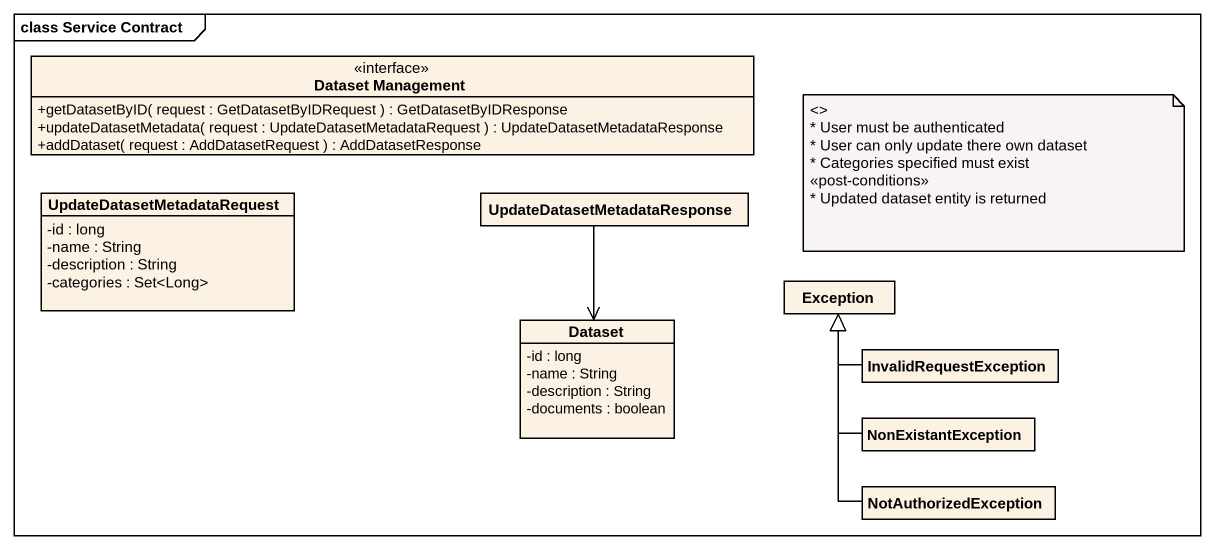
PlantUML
@startuml
mainframe class Service Contract
hide circle
hide empty members
skinparam classAttributeIconSize 0
interface "Dataset Management" as Dataset_Management {
  +getDatasetByID( request : GetDatasetByIDRequest ) : GetDatasetByIDResponse
  +updateDatasetMetadata( request : UpdateDatasetMetadataRequest ) : UpdateDatasetMetadataResponse
  +addDataset( request : AddDatasetRequest ) : AddDatasetResponse
}
class UpdateDatasetMetadataRequest {
  -id : long
  -name : String
  -description : String
  -categories : Set<Long>
}
class "UpdateDatasetMetadataResponse" as UpdateDatasetMetadataRespons
class Dataset {
  -id : long
  -name : String
  -description : String
  -documents : boolean
}
class "Exception" as Exception_
class InvalidRequestException
class NonExistantException
class NotAuthorizedException
UpdateDatasetMetadataRespons --> Dataset
InvalidRequestException -left-|> Exception_
NonExistantException -up-|> Exception_
NotAuthorizedException -up-|> Exception_
note as N1
  <>
  * User must be authenticated
  * User can only update there own dataset
  * Categories specified must exist
  <<post-conditions>>
  * Updated dataset entity is returned
end note
@enduml
